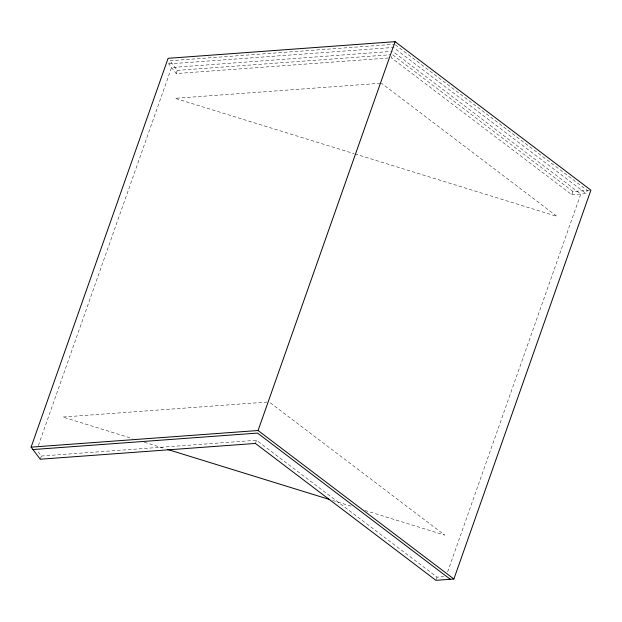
<?xml version="1.0" encoding="UTF-8"?>
<svg xmlns="http://www.w3.org/2000/svg" width="622" height="622" viewBox="0 0 622 622"><rect width="100%" height="100%" fill="white"/><g stroke="black" fill="none" stroke-linecap="round" stroke-linejoin="round"><path stroke-width="0.47" stroke-dasharray="3.11 2.33" d="M388.385 58.001L176.143 73.559L168.819 63.91L169.946 60.723L394.558 44.255M38.408 445.422L171.563 67.534L390.702 51.463M40.251 459.215L41.379 456.027L36.869 450.087M176.143 73.559L177.27 70.379L169.946 60.723M255.401 443.439L256.521 440.252L437.025 577.146L443.735 576.648M436.178 579.533L437.025 577.146M572.909 191.49L392.412 54.604L391.292 57.784L571.789 194.678L572.909 191.49L589.998 190.239M447.63 571.913L580.785 194.025L392.63 51.323M571.789 194.678L586.181 193.629L587.3 190.441L395.328 44.838M168.819 63.91L393.431 47.443L586.181 193.629M177.27 70.379L390.476 54.744M380.431 83.262L175.07 98.323L353.988 153.626M267.157 402.053L62.768 417.043L132.292 438.533M41.379 456.027L256.521 440.252M354.913 153.914L557.009 216.378L381.395 83.192M144.343 442.258L164.744 448.563M332.529 500.43L351.998 506.448M364.982 510.46L444.707 535.099L269.093 401.913"/><path stroke-width="0.93" d="M31.1 447.148L168.111 58.312L395.087 41.666L590.9 190.176L453.889 579.012L435.898 580.334L255.401 443.439L40.251 459.215L31.1 447.148L258.076 430.51L453.889 579.012M258.076 430.51L395.087 41.666M32.927 449.558L257.539 433.091L450.289 579.276M167.52 449.418L329.753 499.567"/></g></svg>
